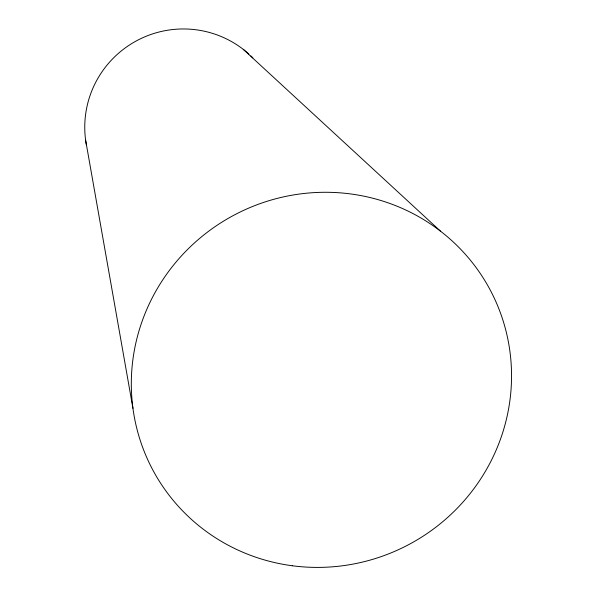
<?xml version="1.0" encoding="UTF-8"?>
<svg xmlns="http://www.w3.org/2000/svg" width="596" height="596" viewBox="0 0 596 596"><rect width="100%" height="100%" fill="white"/><g stroke="black" fill="none" stroke-linecap="round" stroke-linejoin="round"><path stroke-width="0.89" d="M243.265 49.364L440.451 231.129M85.638 140.276L132.953 408.334M86.346 144.768A98.251 97.61 -28.7 0 1 135.27 41.497A98.251 97.61 -28.7 0 1 248.867 54.035M250.886 55.912A98.251 97.61 -28.7 0 1 252.86 57.842M292.308 565.76A191.204 186.459 -28.7 0 0 498.696 308.363A191.204 186.459 -28.7 0 0 173.287 265.406A191.204 186.459 -28.7 0 0 292.308 565.76"/></g></svg>
